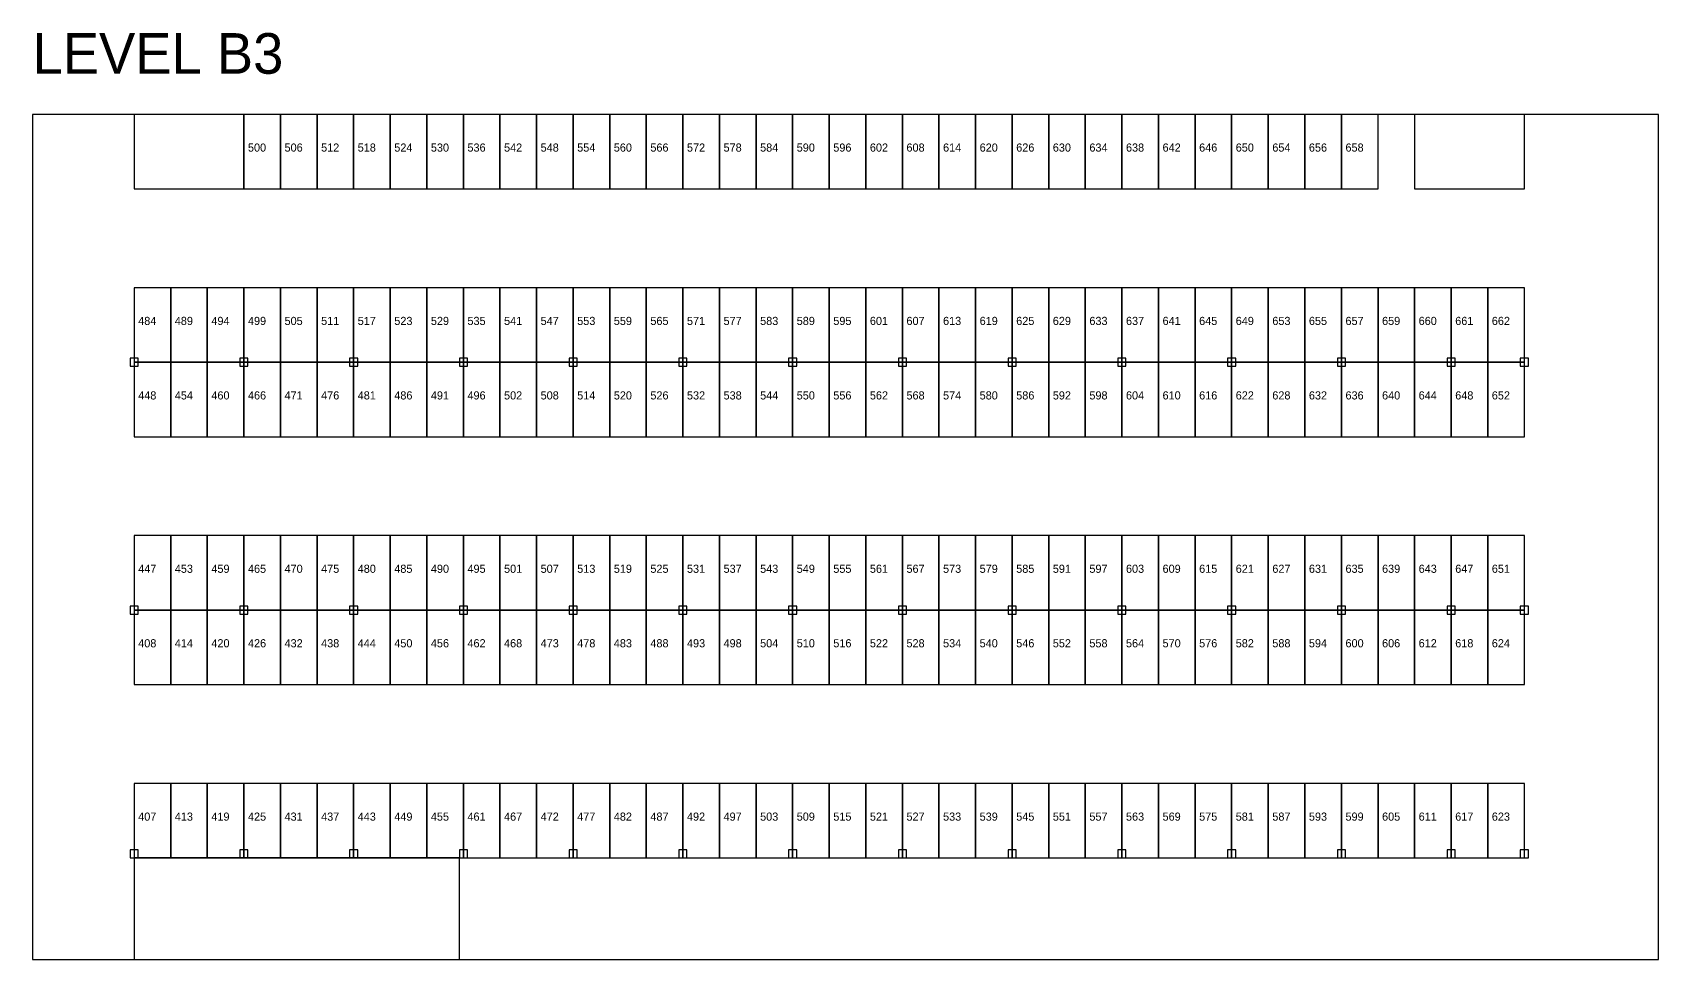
# Model space of a CAD drawing. Header units: metres. Extents: x 0 to 120, y -162 to 61.
# Drawn here: x 0 to 120, y -162.3 to -93.9 of the extents above; entities that cross this region are included whole.
import ezdxf

# ---------------------------------------------------------------- set-up
doc = ezdxf.new("R2010")
doc.units = ezdxf.units.M

msp = doc.modelspace()

# ---------------------------------------------------------------- linework, layer by layer
at = {"layer": 'COLUMNS'}
for p, q in [((7.8, -117.9), (7.2, -117.9)), ((7.2, -117.9), (7.2, -118.5)), ((7.2, -118.5), (7.8, -118.5)), ((7.8, -118.5), (7.8, -117.9)), ((15.9, -117.9), (15.3, -117.9)), ((15.3, -117.9), (15.3, -118.5)), ((15.3, -118.5), (15.9, -118.5)), ((15.9, -118.5), (15.9, -117.9)), ((24, -117.9), (23.4, -117.9)), ((23.4, -117.9), (23.4, -118.5)), ((23.4, -118.5), (24, -118.5)), ((24, -118.5), (24, -117.9)), ((32.1, -117.9), (31.5, -117.9)), ((31.5, -117.9), (31.5, -118.5)), ((31.5, -118.5), (32.1, -118.5)), ((32.1, -118.5), (32.1, -117.9)), ((40.2, -117.9), (39.6, -117.9)), ((39.6, -117.9), (39.6, -118.5)), ((39.6, -118.5), (40.2, -118.5)), ((40.2, -118.5), (40.2, -117.9)), ((48.3, -117.9), (47.7, -117.9)), ((47.7, -117.9), (47.7, -118.5)), ((47.7, -118.5), (48.3, -118.5)), ((48.3, -118.5), (48.3, -117.9)), ((56.4, -117.9), (55.8, -117.9)), ((55.8, -117.9), (55.8, -118.5)), ((55.8, -118.5), (56.4, -118.5)), ((56.4, -118.5), (56.4, -117.9)), ((64.5, -117.9), (63.9, -117.9)), ((63.9, -117.9), (63.9, -118.5)), ((63.9, -118.5), (64.5, -118.5)), ((64.5, -118.5), (64.5, -117.9)), ((72.6, -117.9), (72, -117.9)), ((72, -117.9), (72, -118.5)), ((72, -118.5), (72.6, -118.5)), ((72.6, -118.5), (72.6, -117.9)), ((80.7, -117.9), (80.1, -117.9)), ((80.1, -117.9), (80.1, -118.5)), ((80.1, -118.5), (80.7, -118.5)), ((80.7, -118.5), (80.7, -117.9)), ((88.8, -117.9), (88.2, -117.9)), ((88.2, -117.9), (88.2, -118.5)), ((88.2, -118.5), (88.8, -118.5)), ((88.8, -118.5), (88.8, -117.9)), ((96.9, -117.9), (96.3, -117.9)), ((96.3, -117.9), (96.3, -118.5)), ((96.3, -118.5), (96.9, -118.5)), ((96.9, -118.5), (96.9, -117.9)), ((105, -117.9), (104.4, -117.9)), ((104.4, -117.9), (104.4, -118.5)), ((104.4, -118.5), (105, -118.5)), ((105, -118.5), (105, -117.9)), ((110.4, -117.9), (109.8, -117.9)), ((109.8, -117.9), (109.8, -118.5)), ((109.8, -118.5), (110.4, -118.5)), ((110.4, -118.5), (110.4, -117.9)), ((7.8, -136.2), (7.2, -136.2)), ((7.2, -136.2), (7.2, -136.8)), ((7.8, -136.8), (7.8, -136.2)), ((15.9, -136.2), (15.3, -136.2)), ((15.3, -136.2), (15.3, -136.8)), ((15.9, -136.8), (15.9, -136.2)), ((24, -136.2), (23.4, -136.2)), ((23.4, -136.2), (23.4, -136.8)), ((24, -136.8), (24, -136.2)), ((32.1, -136.2), (31.5, -136.2)), ((31.5, -136.2), (31.5, -136.8)), ((32.1, -136.8), (32.1, -136.2)), ((40.2, -136.2), (39.6, -136.2)), ((39.6, -136.2), (39.6, -136.8)), ((40.2, -136.8), (40.2, -136.2)), ((48.3, -136.2), (47.7, -136.2)), ((47.7, -136.2), (47.7, -136.8)), ((48.3, -136.8), (48.3, -136.2)), ((56.4, -136.2), (55.8, -136.2)), ((55.8, -136.2), (55.8, -136.8)), ((56.4, -136.8), (56.4, -136.2)), ((64.5, -136.2), (63.9, -136.2)), ((63.9, -136.2), (63.9, -136.8)), ((64.5, -136.8), (64.5, -136.2)), ((72.6, -136.2), (72, -136.2)), ((72, -136.2), (72, -136.8)), ((72.6, -136.8), (72.6, -136.2)), ((80.7, -136.2), (80.1, -136.2)), ((80.1, -136.2), (80.1, -136.8)), ((80.7, -136.8), (80.7, -136.2)), ((88.8, -136.2), (88.2, -136.2)), ((88.2, -136.2), (88.2, -136.8)), ((88.8, -136.8), (88.8, -136.2)), ((96.9, -136.2), (96.3, -136.2)), ((96.3, -136.2), (96.3, -136.8)), ((96.9, -136.8), (96.9, -136.2)), ((105, -136.2), (104.4, -136.2)), ((104.4, -136.2), (104.4, -136.8)), ((105, -136.8), (105, -136.2)), ((110.4, -136.2), (109.8, -136.2)), ((109.8, -136.2), (109.8, -136.8)), ((110.4, -136.8), (110.4, -136.2)), ((7.2, -136.8), (7.8, -136.8)), ((15.3, -136.8), (15.9, -136.8)), ((23.4, -136.8), (24, -136.8)), ((31.5, -136.8), (32.1, -136.8)), ((39.6, -136.8), (40.2, -136.8)), ((47.7, -136.8), (48.3, -136.8)), ((55.8, -136.8), (56.4, -136.8)), ((63.9, -136.8), (64.5, -136.8)), ((72, -136.8), (72.6, -136.8)), ((80.1, -136.8), (80.7, -136.8)), ((88.2, -136.8), (88.8, -136.8)), ((96.3, -136.8), (96.9, -136.8)), ((104.4, -136.8), (105, -136.8)), ((109.8, -136.8), (110.4, -136.8)), ((7.8, -154.2), (7.2, -154.2)), ((7.2, -154.2), (7.2, -154.8)), ((7.8, -154.8), (7.8, -154.2)), ((15.9, -154.2), (15.3, -154.2)), ((15.3, -154.2), (15.3, -154.8)), ((15.9, -154.8), (15.9, -154.2)), ((24, -154.2), (23.4, -154.2)), ((23.4, -154.2), (23.4, -154.8)), ((24, -154.8), (24, -154.2)), ((32.1, -154.2), (31.5, -154.2)), ((31.5, -154.2), (31.5, -154.8)), ((32.1, -154.8), (32.1, -154.2)), ((40.2, -154.2), (39.6, -154.2)), ((39.6, -154.2), (39.6, -154.8)), ((40.2, -154.8), (40.2, -154.2)), ((48.3, -154.2), (47.7, -154.2)), ((47.7, -154.2), (47.7, -154.8)), ((48.3, -154.8), (48.3, -154.2)), ((56.4, -154.2), (55.8, -154.2)), ((55.8, -154.2), (55.8, -154.8)), ((56.4, -154.8), (56.4, -154.2)), ((64.5, -154.2), (63.9, -154.2)), ((63.9, -154.2), (63.9, -154.8)), ((64.5, -154.8), (64.5, -154.2)), ((72.6, -154.2), (72, -154.2)), ((72, -154.2), (72, -154.8)), ((72.6, -154.8), (72.6, -154.2)), ((80.7, -154.2), (80.1, -154.2)), ((80.1, -154.2), (80.1, -154.8)), ((80.7, -154.8), (80.7, -154.2)), ((88.8, -154.2), (88.2, -154.2)), ((88.2, -154.2), (88.2, -154.8)), ((88.8, -154.8), (88.8, -154.2)), ((96.9, -154.2), (96.3, -154.2)), ((96.3, -154.2), (96.3, -154.8)), ((96.9, -154.8), (96.9, -154.2)), ((105, -154.2), (104.4, -154.2)), ((104.4, -154.2), (104.4, -154.8)), ((105, -154.8), (105, -154.2)), ((110.4, -154.2), (109.8, -154.2)), ((109.8, -154.2), (109.8, -154.8)), ((110.4, -154.8), (110.4, -154.2)), ((7.2, -154.8), (7.8, -154.8)), ((15.3, -154.8), (15.9, -154.8)), ((23.4, -154.8), (24, -154.8)), ((31.5, -154.8), (32.1, -154.8)), ((39.6, -154.8), (40.2, -154.8)), ((47.7, -154.8), (48.3, -154.8)), ((55.8, -154.8), (56.4, -154.8)), ((63.9, -154.8), (64.5, -154.8)), ((72, -154.8), (72.6, -154.8)), ((80.1, -154.8), (80.7, -154.8)), ((88.2, -154.8), (88.8, -154.8)), ((96.3, -154.8), (96.9, -154.8)), ((104.4, -154.8), (105, -154.8)), ((109.8, -154.8), (110.4, -154.8))]:
    msp.add_line(p, q, dxfattribs=at)
at = {"layer": 'CORES'}
for p, q in [((15.6, -99.9), (7.5, -99.9)), ((7.5, -99.9), (7.5, -105.4)), ((15.6, -105.4), (15.6, -99.9)), ((110.1, -99.9), (102, -99.9)), ((102, -99.9), (102, -105.4)), ((110.1, -105.4), (110.1, -99.9)), ((7.5, -105.4), (15.6, -105.4)), ((102, -105.4), (110.1, -105.4))]:
    msp.add_line(p, q, dxfattribs=at)
at = {"layer": 'RAMPS'}
for p, q in [((31.5, -154.8), (7.5, -154.8)), ((7.5, -154.8), (7.5, -162.3)), ((31.5, -162.3), (31.5, -154.8)), ((7.5, -162.3), (31.5, -162.3))]:
    msp.add_line(p, q, dxfattribs=at)
at = {"layer": 'STALLS_GENERAL'}
for p, q in [((18.3, -99.9), (15.6, -99.9)), ((15.6, -99.9), (15.6, -105.4)), ((18.3, -105.4), (18.3, -99.9)), ((21, -99.9), (18.3, -99.9)), ((18.3, -99.9), (18.3, -105.4)), ((21, -105.4), (21, -99.9)), ((23.7, -99.9), (21, -99.9)), ((21, -99.9), (21, -105.4)), ((23.7, -105.4), (23.7, -99.9)), ((26.4, -99.9), (23.7, -99.9)), ((23.7, -99.9), (23.7, -105.4)), ((26.4, -105.4), (26.4, -99.9)), ((29.1, -99.9), (26.4, -99.9)), ((26.4, -99.9), (26.4, -105.4)), ((29.1, -105.4), (29.1, -99.9)), ((31.8, -99.9), (29.1, -99.9)), ((29.1, -99.9), (29.1, -105.4)), ((31.8, -105.4), (31.8, -99.9)), ((34.5, -99.9), (31.8, -99.9)), ((31.8, -99.9), (31.8, -105.4)), ((34.5, -105.4), (34.5, -99.9)), ((37.2, -99.9), (34.5, -99.9)), ((34.5, -99.9), (34.5, -105.4)), ((37.2, -105.4), (37.2, -99.9)), ((39.9, -99.9), (37.2, -99.9)), ((37.2, -99.9), (37.2, -105.4)), ((39.9, -105.4), (39.9, -99.9)), ((42.6, -99.9), (39.9, -99.9)), ((39.9, -99.9), (39.9, -105.4)), ((42.6, -105.4), (42.6, -99.9)), ((45.3, -99.9), (42.6, -99.9)), ((42.6, -99.9), (42.6, -105.4)), ((45.3, -105.4), (45.3, -99.9)), ((48, -99.9), (45.3, -99.9)), ((45.3, -99.9), (45.3, -105.4)), ((48, -105.4), (48, -99.9)), ((50.7, -99.9), (48, -99.9)), ((48, -99.9), (48, -105.4)), ((50.7, -105.4), (50.7, -99.9)), ((53.4, -99.9), (50.7, -99.9)), ((50.7, -99.9), (50.7, -105.4)), ((53.4, -105.4), (53.4, -99.9)), ((56.1, -99.9), (53.4, -99.9)), ((53.4, -99.9), (53.4, -105.4)), ((56.1, -105.4), (56.1, -99.9)), ((58.8, -99.9), (56.1, -99.9)), ((56.1, -99.9), (56.1, -105.4)), ((58.8, -105.4), (58.8, -99.9)), ((61.5, -99.9), (58.8, -99.9)), ((58.8, -99.9), (58.8, -105.4)), ((61.5, -105.4), (61.5, -99.9)), ((64.2, -99.9), (61.5, -99.9)), ((61.5, -99.9), (61.5, -105.4)), ((64.2, -105.4), (64.2, -99.9)), ((66.9, -99.9), (64.2, -99.9)), ((64.2, -99.9), (64.2, -105.4)), ((66.9, -105.4), (66.9, -99.9)), ((69.6, -99.9), (66.9, -99.9)), ((66.9, -99.9), (66.9, -105.4)), ((69.6, -105.4), (69.6, -99.9)), ((72.3, -99.9), (69.6, -99.9)), ((69.6, -99.9), (69.6, -105.4)), ((72.3, -105.4), (72.3, -99.9)), ((75, -99.9), (72.3, -99.9)), ((72.3, -99.9), (72.3, -105.4)), ((75, -105.4), (75, -99.9)), ((77.7, -99.9), (75, -99.9)), ((75, -99.9), (75, -105.4)), ((77.7, -105.4), (77.7, -99.9)), ((80.4, -99.9), (77.7, -99.9)), ((77.7, -99.9), (77.7, -105.4)), ((80.4, -105.4), (80.4, -99.9)), ((83.1, -99.9), (80.4, -99.9)), ((80.4, -99.9), (80.4, -105.4)), ((83.1, -105.4), (83.1, -99.9)), ((85.8, -99.9), (83.1, -99.9)), ((83.1, -99.9), (83.1, -105.4)), ((85.8, -105.4), (85.8, -99.9)), ((88.5, -99.9), (85.8, -99.9)), ((85.8, -99.9), (85.8, -105.4)), ((88.5, -105.4), (88.5, -99.9)), ((91.2, -99.9), (88.5, -99.9)), ((88.5, -99.9), (88.5, -105.4)), ((91.2, -105.4), (91.2, -99.9)), ((93.9, -99.9), (91.2, -99.9)), ((91.2, -99.9), (91.2, -105.4)), ((93.9, -105.4), (93.9, -99.9)), ((96.6, -99.9), (93.9, -99.9)), ((93.9, -99.9), (93.9, -105.4)), ((96.6, -105.4), (96.6, -99.9)), ((99.3, -99.9), (96.6, -99.9)), ((96.6, -99.9), (96.6, -105.4)), ((99.3, -105.4), (99.3, -99.9)), ((15.6, -105.4), (18.3, -105.4)), ((18.3, -105.4), (21, -105.4)), ((21, -105.4), (23.7, -105.4)), ((23.7, -105.4), (26.4, -105.4)), ((26.4, -105.4), (29.1, -105.4)), ((29.1, -105.4), (31.8, -105.4)), ((31.8, -105.4), (34.5, -105.4)), ((34.5, -105.4), (37.2, -105.4)), ((37.2, -105.4), (39.9, -105.4)), ((39.9, -105.4), (42.6, -105.4)), ((42.6, -105.4), (45.3, -105.4)), ((45.3, -105.4), (48, -105.4)), ((48, -105.4), (50.7, -105.4)), ((50.7, -105.4), (53.4, -105.4)), ((53.4, -105.4), (56.1, -105.4)), ((56.1, -105.4), (58.8, -105.4)), ((58.8, -105.4), (61.5, -105.4)), ((61.5, -105.4), (64.2, -105.4)), ((64.2, -105.4), (66.9, -105.4)), ((66.9, -105.4), (69.6, -105.4)), ((69.6, -105.4), (72.3, -105.4)), ((72.3, -105.4), (75, -105.4)), ((75, -105.4), (77.7, -105.4)), ((77.7, -105.4), (80.4, -105.4)), ((80.4, -105.4), (83.1, -105.4)), ((83.1, -105.4), (85.8, -105.4)), ((85.8, -105.4), (88.5, -105.4)), ((88.5, -105.4), (91.2, -105.4)), ((91.2, -105.4), (93.9, -105.4)), ((93.9, -105.4), (96.6, -105.4)), ((96.6, -105.4), (99.3, -105.4)), ((10.2, -112.7), (7.5, -112.7)), ((7.5, -112.7), (7.5, -118.2)), ((10.2, -118.2), (10.2, -112.7)), ((12.9, -112.7), (10.2, -112.7)), ((10.2, -112.7), (10.2, -118.2)), ((12.9, -118.2), (12.9, -112.7)), ((15.6, -112.7), (12.9, -112.7)), ((12.9, -112.7), (12.9, -118.2)), ((15.6, -118.2), (15.6, -112.7)), ((18.3, -112.7), (15.6, -112.7)), ((15.6, -112.7), (15.6, -118.2)), ((18.3, -118.2), (18.3, -112.7)), ((21, -112.7), (18.3, -112.7)), ((18.3, -112.7), (18.3, -118.2)), ((21, -118.2), (21, -112.7)), ((23.7, -112.7), (21, -112.7)), ((21, -112.7), (21, -118.2)), ((23.7, -118.2), (23.7, -112.7)), ((26.4, -112.7), (23.7, -112.7)), ((23.7, -112.7), (23.7, -118.2)), ((26.4, -118.2), (26.4, -112.7)), ((29.1, -112.7), (26.4, -112.7)), ((26.4, -112.7), (26.4, -118.2)), ((29.1, -118.2), (29.1, -112.7)), ((31.8, -112.7), (29.1, -112.7)), ((29.1, -112.7), (29.1, -118.2)), ((31.8, -118.2), (31.8, -112.7)), ((34.5, -112.7), (31.8, -112.7)), ((31.8, -112.7), (31.8, -118.2)), ((34.5, -118.2), (34.5, -112.7)), ((37.2, -112.7), (34.5, -112.7)), ((34.5, -112.7), (34.5, -118.2)), ((37.2, -118.2), (37.2, -112.7)), ((39.9, -112.7), (37.2, -112.7)), ((37.2, -112.7), (37.2, -118.2)), ((39.9, -118.2), (39.9, -112.7)), ((42.6, -112.7), (39.9, -112.7)), ((39.9, -112.7), (39.9, -118.2)), ((42.6, -118.2), (42.6, -112.7)), ((45.3, -112.7), (42.6, -112.7)), ((42.6, -112.7), (42.6, -118.2)), ((45.3, -118.2), (45.3, -112.7)), ((48, -112.7), (45.3, -112.7)), ((45.3, -112.7), (45.3, -118.2)), ((48, -118.2), (48, -112.7)), ((50.7, -112.7), (48, -112.7)), ((48, -112.7), (48, -118.2)), ((50.7, -118.2), (50.7, -112.7)), ((53.4, -112.7), (50.7, -112.7)), ((50.7, -112.7), (50.7, -118.2)), ((53.4, -118.2), (53.4, -112.7)), ((56.1, -112.7), (53.4, -112.7)), ((53.4, -112.7), (53.4, -118.2)), ((56.1, -118.2), (56.1, -112.7)), ((58.8, -112.7), (56.1, -112.7)), ((56.1, -112.7), (56.1, -118.2)), ((58.8, -118.2), (58.8, -112.7)), ((61.5, -112.7), (58.8, -112.7)), ((58.8, -112.7), (58.8, -118.2)), ((61.5, -118.2), (61.5, -112.7)), ((64.2, -112.7), (61.5, -112.7)), ((61.5, -112.7), (61.5, -118.2)), ((64.2, -118.2), (64.2, -112.7)), ((66.9, -112.7), (64.2, -112.7)), ((64.2, -112.7), (64.2, -118.2)), ((66.9, -118.2), (66.9, -112.7)), ((69.6, -112.7), (66.9, -112.7)), ((66.9, -112.7), (66.9, -118.2)), ((69.6, -118.2), (69.6, -112.7)), ((72.3, -112.7), (69.6, -112.7)), ((69.6, -112.7), (69.6, -118.2)), ((72.3, -118.2), (72.3, -112.7)), ((75, -112.7), (72.3, -112.7)), ((72.3, -112.7), (72.3, -118.2)), ((75, -118.2), (75, -112.7)), ((77.7, -112.7), (75, -112.7)), ((75, -112.7), (75, -118.2)), ((77.7, -118.2), (77.7, -112.7)), ((80.4, -112.7), (77.7, -112.7)), ((77.7, -112.7), (77.7, -118.2)), ((80.4, -118.2), (80.4, -112.7)), ((83.1, -112.7), (80.4, -112.7)), ((80.4, -112.7), (80.4, -118.2)), ((83.1, -118.2), (83.1, -112.7)), ((85.8, -112.7), (83.1, -112.7)), ((83.1, -112.7), (83.1, -118.2)), ((85.8, -118.2), (85.8, -112.7)), ((88.5, -112.7), (85.8, -112.7)), ((85.8, -112.7), (85.8, -118.2)), ((88.5, -118.2), (88.5, -112.7)), ((91.2, -112.7), (88.5, -112.7)), ((88.5, -112.7), (88.5, -118.2)), ((91.2, -118.2), (91.2, -112.7)), ((93.9, -112.7), (91.2, -112.7)), ((91.2, -112.7), (91.2, -118.2)), ((93.9, -118.2), (93.9, -112.7)), ((96.6, -112.7), (93.9, -112.7)), ((93.9, -112.7), (93.9, -118.2)), ((96.6, -118.2), (96.6, -112.7)), ((99.3, -112.7), (96.6, -112.7)), ((96.6, -112.7), (96.6, -118.2)), ((99.3, -118.2), (99.3, -112.7)), ((102, -112.7), (99.3, -112.7)), ((99.3, -112.7), (99.3, -118.2)), ((102, -118.2), (102, -112.7)), ((104.7, -112.7), (102, -112.7)), ((102, -112.7), (102, -118.2)), ((104.7, -118.2), (104.7, -112.7)), ((107.4, -112.7), (104.7, -112.7)), ((104.7, -112.7), (104.7, -118.2)), ((107.4, -118.2), (107.4, -112.7)), ((110.1, -112.7), (107.4, -112.7)), ((107.4, -112.7), (107.4, -118.2)), ((110.1, -118.2), (110.1, -112.7)), ((10.2, -118.2), (7.5, -118.2)), ((7.5, -118.2), (7.5, -123.7)), ((7.5, -118.2), (10.2, -118.2)), ((10.2, -123.7), (10.2, -118.2)), ((12.9, -118.2), (10.2, -118.2)), ((10.2, -118.2), (10.2, -123.7)), ((10.2, -118.2), (12.9, -118.2)), ((12.9, -123.7), (12.9, -118.2)), ((15.6, -118.2), (12.9, -118.2)), ((12.9, -118.2), (12.9, -123.7)), ((12.9, -118.2), (15.6, -118.2)), ((15.6, -123.7), (15.6, -118.2)), ((18.3, -118.2), (15.6, -118.2)), ((15.6, -118.2), (15.6, -123.7)), ((15.6, -118.2), (18.3, -118.2)), ((18.3, -123.7), (18.3, -118.2)), ((21, -118.2), (18.3, -118.2)), ((18.3, -118.2), (18.3, -123.7)), ((18.3, -118.2), (21, -118.2)), ((21, -123.7), (21, -118.2)), ((23.7, -118.2), (21, -118.2)), ((21, -118.2), (21, -123.7)), ((21, -118.2), (23.7, -118.2)), ((23.7, -123.7), (23.7, -118.2)), ((26.4, -118.2), (23.7, -118.2)), ((23.7, -118.2), (23.7, -123.7)), ((23.7, -118.2), (26.4, -118.2)), ((26.4, -123.7), (26.4, -118.2)), ((29.1, -118.2), (26.4, -118.2)), ((26.4, -118.2), (26.4, -123.7)), ((26.4, -118.2), (29.1, -118.2)), ((29.1, -123.7), (29.1, -118.2)), ((31.8, -118.2), (29.1, -118.2)), ((29.1, -118.2), (29.1, -123.7)), ((29.1, -118.2), (31.8, -118.2)), ((31.8, -123.7), (31.8, -118.2)), ((34.5, -118.2), (31.8, -118.2)), ((31.8, -118.2), (31.8, -123.7)), ((31.8, -118.2), (34.5, -118.2)), ((34.5, -123.7), (34.5, -118.2)), ((37.2, -118.2), (34.5, -118.2)), ((34.5, -118.2), (34.5, -123.7)), ((34.5, -118.2), (37.2, -118.2)), ((37.2, -123.7), (37.2, -118.2)), ((39.9, -118.2), (37.2, -118.2)), ((37.2, -118.2), (37.2, -123.7)), ((37.2, -118.2), (39.9, -118.2)), ((39.9, -123.7), (39.9, -118.2)), ((42.6, -118.2), (39.9, -118.2)), ((39.9, -118.2), (39.9, -123.7)), ((39.9, -118.2), (42.6, -118.2)), ((42.6, -123.7), (42.6, -118.2)), ((45.3, -118.2), (42.6, -118.2)), ((42.6, -118.2), (42.6, -123.7)), ((42.6, -118.2), (45.3, -118.2)), ((45.3, -123.7), (45.3, -118.2)), ((48, -118.2), (45.3, -118.2)), ((45.3, -118.2), (45.3, -123.7)), ((45.3, -118.2), (48, -118.2)), ((48, -123.7), (48, -118.2)), ((50.7, -118.2), (48, -118.2)), ((48, -118.2), (48, -123.7)), ((48, -118.2), (50.7, -118.2)), ((50.7, -123.7), (50.7, -118.2)), ((53.4, -118.2), (50.7, -118.2)), ((50.7, -118.2), (50.7, -123.7)), ((50.7, -118.2), (53.4, -118.2)), ((53.4, -123.7), (53.4, -118.2)), ((56.1, -118.2), (53.4, -118.2)), ((53.4, -118.2), (53.4, -123.7)), ((53.4, -118.2), (56.1, -118.2)), ((56.1, -123.7), (56.1, -118.2)), ((58.8, -118.2), (56.1, -118.2)), ((56.1, -118.2), (56.1, -123.7)), ((56.1, -118.2), (58.8, -118.2)), ((58.8, -123.7), (58.8, -118.2)), ((61.5, -118.2), (58.8, -118.2)), ((58.8, -118.2), (58.8, -123.7)), ((58.8, -118.2), (61.5, -118.2)), ((61.5, -123.7), (61.5, -118.2)), ((64.2, -118.2), (61.5, -118.2)), ((61.5, -118.2), (61.5, -123.7)), ((61.5, -118.2), (64.2, -118.2)), ((64.2, -123.7), (64.2, -118.2)), ((66.9, -118.2), (64.2, -118.2)), ((64.2, -118.2), (64.2, -123.7)), ((64.2, -118.2), (66.9, -118.2)), ((66.9, -123.7), (66.9, -118.2)), ((69.6, -118.2), (66.9, -118.2)), ((66.9, -118.2), (66.9, -123.7)), ((66.9, -118.2), (69.6, -118.2)), ((69.6, -123.7), (69.6, -118.2)), ((72.3, -118.2), (69.6, -118.2)), ((69.6, -118.2), (69.6, -123.7)), ((69.6, -118.2), (72.3, -118.2)), ((72.3, -123.7), (72.3, -118.2)), ((75, -118.2), (72.3, -118.2)), ((72.3, -118.2), (72.3, -123.7)), ((72.3, -118.2), (75, -118.2)), ((75, -123.7), (75, -118.2)), ((77.7, -118.2), (75, -118.2)), ((75, -118.2), (75, -123.7)), ((75, -118.2), (77.7, -118.2)), ((77.7, -123.7), (77.7, -118.2)), ((80.4, -118.2), (77.7, -118.2)), ((77.7, -118.2), (77.7, -123.7)), ((77.7, -118.2), (80.4, -118.2)), ((80.4, -123.7), (80.4, -118.2)), ((83.1, -118.2), (80.4, -118.2)), ((80.4, -118.2), (80.4, -123.7)), ((80.4, -118.2), (83.1, -118.2)), ((83.1, -123.7), (83.1, -118.2)), ((85.8, -118.2), (83.1, -118.2)), ((83.1, -118.2), (83.1, -123.7)), ((83.1, -118.2), (85.8, -118.2)), ((85.8, -123.7), (85.8, -118.2)), ((88.5, -118.2), (85.8, -118.2)), ((85.8, -118.2), (85.8, -123.7)), ((85.8, -118.2), (88.5, -118.2)), ((88.5, -123.7), (88.5, -118.2)), ((91.2, -118.2), (88.5, -118.2)), ((88.5, -118.2), (88.5, -123.7)), ((88.5, -118.2), (91.2, -118.2)), ((91.2, -123.7), (91.2, -118.2)), ((93.9, -118.2), (91.2, -118.2)), ((91.2, -118.2), (91.2, -123.7)), ((91.2, -118.2), (93.9, -118.2)), ((93.9, -123.7), (93.9, -118.2)), ((96.6, -118.2), (93.9, -118.2)), ((93.9, -118.2), (93.9, -123.7)), ((93.9, -118.2), (96.6, -118.2)), ((96.6, -123.7), (96.6, -118.2)), ((99.3, -118.2), (96.6, -118.2)), ((96.6, -118.2), (96.6, -123.7)), ((96.6, -118.2), (99.3, -118.2)), ((99.3, -123.7), (99.3, -118.2)), ((102, -118.2), (99.3, -118.2)), ((99.3, -118.2), (99.3, -123.7)), ((99.3, -118.2), (102, -118.2)), ((102, -123.7), (102, -118.2)), ((104.7, -118.2), (102, -118.2)), ((102, -118.2), (102, -123.7)), ((102, -118.2), (104.7, -118.2)), ((104.7, -123.7), (104.7, -118.2)), ((107.4, -118.2), (104.7, -118.2)), ((104.7, -118.2), (104.7, -123.7)), ((104.7, -118.2), (107.4, -118.2)), ((107.4, -123.7), (107.4, -118.2)), ((110.1, -118.2), (107.4, -118.2)), ((107.4, -118.2), (107.4, -123.7)), ((107.4, -118.2), (110.1, -118.2)), ((110.1, -123.7), (110.1, -118.2)), ((7.5, -123.7), (10.2, -123.7)), ((10.2, -123.7), (12.9, -123.7)), ((12.9, -123.7), (15.6, -123.7)), ((15.6, -123.7), (18.3, -123.7)), ((18.3, -123.7), (21, -123.7)), ((21, -123.7), (23.7, -123.7)), ((23.7, -123.7), (26.4, -123.7)), ((26.4, -123.7), (29.1, -123.7)), ((29.1, -123.7), (31.8, -123.7)), ((31.8, -123.7), (34.5, -123.7)), ((34.5, -123.7), (37.2, -123.7)), ((37.2, -123.7), (39.9, -123.7)), ((39.9, -123.7), (42.6, -123.7)), ((42.6, -123.7), (45.3, -123.7)), ((45.3, -123.7), (48, -123.7)), ((48, -123.7), (50.7, -123.7)), ((50.7, -123.7), (53.4, -123.7)), ((53.4, -123.7), (56.1, -123.7)), ((56.1, -123.7), (58.8, -123.7)), ((58.8, -123.7), (61.5, -123.7)), ((61.5, -123.7), (64.2, -123.7)), ((64.2, -123.7), (66.9, -123.7)), ((66.9, -123.7), (69.6, -123.7)), ((69.6, -123.7), (72.3, -123.7)), ((72.3, -123.7), (75, -123.7)), ((75, -123.7), (77.7, -123.7)), ((77.7, -123.7), (80.4, -123.7)), ((80.4, -123.7), (83.1, -123.7)), ((83.1, -123.7), (85.8, -123.7)), ((85.8, -123.7), (88.5, -123.7)), ((88.5, -123.7), (91.2, -123.7)), ((91.2, -123.7), (93.9, -123.7)), ((93.9, -123.7), (96.6, -123.7)), ((96.6, -123.7), (99.3, -123.7)), ((99.3, -123.7), (102, -123.7)), ((102, -123.7), (104.7, -123.7)), ((104.7, -123.7), (107.4, -123.7)), ((107.4, -123.7), (110.1, -123.7)), ((10.2, -131), (7.5, -131)), ((7.5, -131), (7.5, -136.5)), ((10.2, -136.5), (10.2, -131)), ((12.9, -131), (10.2, -131)), ((10.2, -131), (10.2, -136.5)), ((12.9, -136.5), (12.9, -131)), ((15.6, -131), (12.9, -131)), ((12.9, -131), (12.9, -136.5)), ((15.6, -136.5), (15.6, -131)), ((18.3, -131), (15.6, -131)), ((15.6, -131), (15.6, -136.5)), ((18.3, -136.5), (18.3, -131)), ((21, -131), (18.3, -131)), ((18.3, -131), (18.3, -136.5)), ((21, -136.5), (21, -131)), ((23.7, -131), (21, -131)), ((21, -131), (21, -136.5)), ((23.7, -136.5), (23.7, -131)), ((26.4, -131), (23.7, -131)), ((23.7, -131), (23.7, -136.5)), ((26.4, -136.5), (26.4, -131)), ((29.1, -131), (26.4, -131)), ((26.4, -131), (26.4, -136.5)), ((29.1, -136.5), (29.1, -131)), ((31.8, -131), (29.1, -131)), ((29.1, -131), (29.1, -136.5)), ((31.8, -136.5), (31.8, -131)), ((34.5, -131), (31.8, -131)), ((31.8, -131), (31.8, -136.5)), ((34.5, -136.5), (34.5, -131)), ((37.2, -131), (34.5, -131)), ((34.5, -131), (34.5, -136.5)), ((37.2, -136.5), (37.2, -131)), ((39.9, -131), (37.2, -131)), ((37.2, -131), (37.2, -136.5)), ((39.9, -136.5), (39.9, -131)), ((42.6, -131), (39.9, -131)), ((39.9, -131), (39.9, -136.5)), ((42.6, -136.5), (42.6, -131)), ((45.3, -131), (42.6, -131)), ((42.6, -131), (42.6, -136.5)), ((45.3, -136.5), (45.3, -131)), ((48, -131), (45.3, -131)), ((45.3, -131), (45.3, -136.5)), ((48, -136.5), (48, -131)), ((50.7, -131), (48, -131)), ((48, -131), (48, -136.5)), ((50.7, -136.5), (50.7, -131)), ((53.4, -131), (50.7, -131)), ((50.7, -131), (50.7, -136.5)), ((53.4, -136.5), (53.4, -131)), ((56.1, -131), (53.4, -131)), ((53.4, -131), (53.4, -136.5)), ((56.1, -136.5), (56.1, -131)), ((58.8, -131), (56.1, -131)), ((56.1, -131), (56.1, -136.5)), ((58.8, -136.5), (58.8, -131)), ((61.5, -131), (58.8, -131)), ((58.8, -131), (58.8, -136.5)), ((61.5, -136.5), (61.5, -131)), ((64.2, -131), (61.5, -131)), ((61.5, -131), (61.5, -136.5)), ((64.2, -136.5), (64.2, -131)), ((66.9, -131), (64.2, -131)), ((64.2, -131), (64.2, -136.5)), ((66.9, -136.5), (66.9, -131)), ((69.6, -131), (66.9, -131)), ((66.9, -131), (66.9, -136.5)), ((69.6, -136.5), (69.6, -131)), ((72.3, -131), (69.6, -131)), ((69.6, -131), (69.6, -136.5)), ((72.3, -136.5), (72.3, -131)), ((75, -131), (72.3, -131)), ((72.3, -131), (72.3, -136.5)), ((75, -136.5), (75, -131)), ((77.7, -131), (75, -131)), ((75, -131), (75, -136.5)), ((77.7, -136.5), (77.7, -131)), ((80.4, -131), (77.7, -131)), ((77.7, -131), (77.7, -136.5)), ((80.4, -136.5), (80.4, -131)), ((83.1, -131), (80.4, -131)), ((80.4, -131), (80.4, -136.5)), ((83.1, -136.5), (83.1, -131)), ((85.8, -131), (83.1, -131)), ((83.1, -131), (83.1, -136.5)), ((85.8, -136.5), (85.8, -131)), ((88.5, -131), (85.8, -131)), ((85.8, -131), (85.8, -136.5)), ((88.5, -136.5), (88.5, -131)), ((91.2, -131), (88.5, -131)), ((88.5, -131), (88.5, -136.5)), ((91.2, -136.5), (91.2, -131)), ((93.9, -131), (91.2, -131)), ((91.2, -131), (91.2, -136.5)), ((93.9, -136.5), (93.9, -131)), ((96.6, -131), (93.9, -131)), ((93.9, -131), (93.9, -136.5)), ((96.6, -136.5), (96.6, -131)), ((99.3, -131), (96.6, -131)), ((96.6, -131), (96.6, -136.5)), ((99.3, -136.5), (99.3, -131)), ((102, -131), (99.3, -131)), ((99.3, -131), (99.3, -136.5)), ((102, -136.5), (102, -131)), ((104.7, -131), (102, -131)), ((102, -131), (102, -136.5)), ((104.7, -136.5), (104.7, -131)), ((107.4, -131), (104.7, -131)), ((104.7, -131), (104.7, -136.5)), ((107.4, -136.5), (107.4, -131)), ((110.1, -131), (107.4, -131)), ((107.4, -131), (107.4, -136.5)), ((110.1, -136.5), (110.1, -131)), ((10.2, -136.5), (7.5, -136.5)), ((7.5, -136.5), (7.5, -142)), ((7.5, -136.5), (10.2, -136.5)), ((10.2, -142), (10.2, -136.5)), ((12.9, -136.5), (10.2, -136.5)), ((10.2, -136.5), (10.2, -142)), ((10.2, -136.5), (12.9, -136.5)), ((12.9, -142), (12.9, -136.5)), ((15.6, -136.5), (12.9, -136.5)), ((12.9, -136.5), (12.9, -142)), ((12.9, -136.5), (15.6, -136.5)), ((15.6, -142), (15.6, -136.5)), ((18.3, -136.5), (15.6, -136.5)), ((15.6, -136.5), (15.6, -142)), ((15.6, -136.5), (18.3, -136.5)), ((18.3, -142), (18.3, -136.5)), ((21, -136.5), (18.3, -136.5)), ((18.3, -136.5), (18.3, -142)), ((18.3, -136.5), (21, -136.5)), ((21, -142), (21, -136.5)), ((23.7, -136.5), (21, -136.5)), ((21, -136.5), (21, -142)), ((21, -136.5), (23.7, -136.5)), ((23.7, -142), (23.7, -136.5)), ((26.4, -136.5), (23.7, -136.5)), ((23.7, -136.5), (23.7, -142)), ((23.7, -136.5), (26.4, -136.5)), ((26.4, -142), (26.4, -136.5)), ((29.1, -136.5), (26.4, -136.5)), ((26.4, -136.5), (26.4, -142)), ((26.4, -136.5), (29.1, -136.5)), ((29.1, -142), (29.1, -136.5)), ((31.8, -136.5), (29.1, -136.5)), ((29.1, -136.5), (29.1, -142)), ((29.1, -136.5), (31.8, -136.5)), ((31.8, -142), (31.8, -136.5)), ((34.5, -136.5), (31.8, -136.5)), ((31.8, -136.5), (31.8, -142)), ((31.8, -136.5), (34.5, -136.5)), ((34.5, -142), (34.5, -136.5)), ((37.2, -136.5), (34.5, -136.5)), ((34.5, -136.5), (34.5, -142)), ((34.5, -136.5), (37.2, -136.5)), ((37.2, -142), (37.2, -136.5)), ((39.9, -136.5), (37.2, -136.5)), ((37.2, -136.5), (37.2, -142)), ((37.2, -136.5), (39.9, -136.5)), ((39.9, -142), (39.9, -136.5)), ((42.6, -136.5), (39.9, -136.5)), ((39.9, -136.5), (39.9, -142)), ((39.9, -136.5), (42.6, -136.5)), ((42.6, -142), (42.6, -136.5)), ((45.3, -136.5), (42.6, -136.5)), ((42.6, -136.5), (42.6, -142)), ((42.6, -136.5), (45.3, -136.5)), ((45.3, -142), (45.3, -136.5)), ((48, -136.5), (45.3, -136.5)), ((45.3, -136.5), (45.3, -142)), ((45.3, -136.5), (48, -136.5)), ((48, -142), (48, -136.5)), ((50.7, -136.5), (48, -136.5)), ((48, -136.5), (48, -142)), ((48, -136.5), (50.7, -136.5)), ((50.7, -142), (50.7, -136.5)), ((53.4, -136.5), (50.7, -136.5)), ((50.7, -136.5), (50.7, -142)), ((50.7, -136.5), (53.4, -136.5)), ((53.4, -142), (53.4, -136.5)), ((56.1, -136.5), (53.4, -136.5)), ((53.4, -136.5), (53.4, -142)), ((53.4, -136.5), (56.1, -136.5)), ((56.1, -142), (56.1, -136.5)), ((58.8, -136.5), (56.1, -136.5)), ((56.1, -136.5), (56.1, -142)), ((56.1, -136.5), (58.8, -136.5)), ((58.8, -142), (58.8, -136.5)), ((61.5, -136.5), (58.8, -136.5)), ((58.8, -136.5), (58.8, -142)), ((58.8, -136.5), (61.5, -136.5)), ((61.5, -142), (61.5, -136.5)), ((64.2, -136.5), (61.5, -136.5)), ((61.5, -136.5), (61.5, -142)), ((61.5, -136.5), (64.2, -136.5)), ((64.2, -142), (64.2, -136.5)), ((66.9, -136.5), (64.2, -136.5)), ((64.2, -136.5), (64.2, -142)), ((64.2, -136.5), (66.9, -136.5)), ((66.9, -142), (66.9, -136.5)), ((69.6, -136.5), (66.9, -136.5)), ((66.9, -136.5), (66.9, -142)), ((66.9, -136.5), (69.6, -136.5)), ((69.6, -142), (69.6, -136.5)), ((72.3, -136.5), (69.6, -136.5)), ((69.6, -136.5), (69.6, -142)), ((69.6, -136.5), (72.3, -136.5)), ((72.3, -142), (72.3, -136.5)), ((75, -136.5), (72.3, -136.5)), ((72.3, -136.5), (72.3, -142)), ((72.3, -136.5), (75, -136.5)), ((75, -142), (75, -136.5)), ((77.7, -136.5), (75, -136.5)), ((75, -136.5), (75, -142)), ((75, -136.5), (77.7, -136.5)), ((77.7, -142), (77.7, -136.5)), ((80.4, -136.5), (77.7, -136.5)), ((77.7, -136.5), (77.7, -142)), ((77.7, -136.5), (80.4, -136.5)), ((80.4, -142), (80.4, -136.5)), ((83.1, -136.5), (80.4, -136.5)), ((80.4, -136.5), (80.4, -142)), ((80.4, -136.5), (83.1, -136.5)), ((83.1, -142), (83.1, -136.5)), ((85.8, -136.5), (83.1, -136.5)), ((83.1, -136.5), (83.1, -142)), ((83.1, -136.5), (85.8, -136.5)), ((85.8, -142), (85.8, -136.5)), ((88.5, -136.5), (85.8, -136.5)), ((85.8, -136.5), (85.8, -142)), ((85.8, -136.5), (88.5, -136.5)), ((88.5, -142), (88.5, -136.5)), ((91.2, -136.5), (88.5, -136.5)), ((88.5, -136.5), (88.5, -142)), ((88.5, -136.5), (91.2, -136.5)), ((91.2, -142), (91.2, -136.5)), ((93.9, -136.5), (91.2, -136.5)), ((91.2, -136.5), (91.2, -142)), ((91.2, -136.5), (93.9, -136.5)), ((93.9, -142), (93.9, -136.5)), ((96.6, -136.5), (93.9, -136.5)), ((93.9, -136.5), (93.9, -142)), ((93.9, -136.5), (96.6, -136.5)), ((96.6, -142), (96.6, -136.5)), ((99.3, -136.5), (96.6, -136.5)), ((96.6, -136.5), (96.6, -142)), ((96.6, -136.5), (99.3, -136.5)), ((99.3, -142), (99.3, -136.5)), ((102, -136.5), (99.3, -136.5)), ((99.3, -136.5), (99.3, -142)), ((99.3, -136.5), (102, -136.5)), ((102, -142), (102, -136.5)), ((104.7, -136.5), (102, -136.5)), ((102, -136.5), (102, -142)), ((102, -136.5), (104.7, -136.5)), ((104.7, -142), (104.7, -136.5)), ((107.4, -136.5), (104.7, -136.5)), ((104.7, -136.5), (104.7, -142)), ((104.7, -136.5), (107.4, -136.5)), ((107.4, -142), (107.4, -136.5)), ((110.1, -136.5), (107.4, -136.5)), ((107.4, -136.5), (107.4, -142)), ((107.4, -136.5), (110.1, -136.5)), ((110.1, -142), (110.1, -136.5)), ((7.5, -142), (10.2, -142)), ((10.2, -142), (12.9, -142)), ((12.9, -142), (15.6, -142)), ((15.6, -142), (18.3, -142)), ((18.3, -142), (21, -142)), ((21, -142), (23.7, -142)), ((23.7, -142), (26.4, -142)), ((26.4, -142), (29.1, -142)), ((29.1, -142), (31.8, -142)), ((31.8, -142), (34.5, -142)), ((34.5, -142), (37.2, -142)), ((37.2, -142), (39.9, -142)), ((39.9, -142), (42.6, -142)), ((42.6, -142), (45.3, -142)), ((45.3, -142), (48, -142)), ((48, -142), (50.7, -142)), ((50.7, -142), (53.4, -142)), ((53.4, -142), (56.1, -142)), ((56.1, -142), (58.8, -142)), ((58.8, -142), (61.5, -142)), ((61.5, -142), (64.2, -142)), ((64.2, -142), (66.9, -142)), ((66.9, -142), (69.6, -142)), ((69.6, -142), (72.3, -142)), ((72.3, -142), (75, -142)), ((75, -142), (77.7, -142)), ((77.7, -142), (80.4, -142)), ((80.4, -142), (83.1, -142)), ((83.1, -142), (85.8, -142)), ((85.8, -142), (88.5, -142)), ((88.5, -142), (91.2, -142)), ((91.2, -142), (93.9, -142)), ((93.9, -142), (96.6, -142)), ((96.6, -142), (99.3, -142)), ((99.3, -142), (102, -142)), ((102, -142), (104.7, -142)), ((104.7, -142), (107.4, -142)), ((107.4, -142), (110.1, -142)), ((10.2, -149.3), (7.5, -149.3)), ((7.5, -149.3), (7.5, -154.8)), ((10.2, -154.8), (10.2, -149.3)), ((12.9, -149.3), (10.2, -149.3)), ((10.2, -149.3), (10.2, -154.8)), ((12.9, -154.8), (12.9, -149.3)), ((15.6, -149.3), (12.9, -149.3)), ((12.9, -149.3), (12.9, -154.8)), ((15.6, -154.8), (15.6, -149.3)), ((18.3, -149.3), (15.6, -149.3)), ((15.6, -149.3), (15.6, -154.8)), ((18.3, -154.8), (18.3, -149.3)), ((21, -149.3), (18.3, -149.3)), ((18.3, -149.3), (18.3, -154.8)), ((21, -154.8), (21, -149.3)), ((23.7, -149.3), (21, -149.3)), ((21, -149.3), (21, -154.8)), ((23.7, -154.8), (23.7, -149.3)), ((26.4, -149.3), (23.7, -149.3)), ((23.7, -149.3), (23.7, -154.8)), ((26.4, -154.8), (26.4, -149.3)), ((29.1, -149.3), (26.4, -149.3)), ((26.4, -149.3), (26.4, -154.8)), ((29.1, -154.8), (29.1, -149.3)), ((31.8, -149.3), (29.1, -149.3)), ((29.1, -149.3), (29.1, -154.8)), ((31.8, -154.8), (31.8, -149.3)), ((34.5, -149.3), (31.8, -149.3)), ((31.8, -149.3), (31.8, -154.8)), ((34.5, -154.8), (34.5, -149.3)), ((37.2, -149.3), (34.5, -149.3)), ((34.5, -149.3), (34.5, -154.8)), ((37.2, -154.8), (37.2, -149.3)), ((39.9, -149.3), (37.2, -149.3)), ((37.2, -149.3), (37.2, -154.8)), ((39.9, -154.8), (39.9, -149.3)), ((42.6, -149.3), (39.9, -149.3)), ((39.9, -149.3), (39.9, -154.8)), ((42.6, -154.8), (42.6, -149.3)), ((45.3, -149.3), (42.6, -149.3)), ((42.6, -149.3), (42.6, -154.8)), ((45.3, -154.8), (45.3, -149.3)), ((48, -149.3), (45.3, -149.3)), ((45.3, -149.3), (45.3, -154.8)), ((48, -154.8), (48, -149.3)), ((50.7, -149.3), (48, -149.3)), ((48, -149.3), (48, -154.8)), ((50.7, -154.8), (50.7, -149.3)), ((53.4, -149.3), (50.7, -149.3)), ((50.7, -149.3), (50.7, -154.8)), ((53.4, -154.8), (53.4, -149.3)), ((56.1, -149.3), (53.4, -149.3)), ((53.4, -149.3), (53.4, -154.8)), ((56.1, -154.8), (56.1, -149.3)), ((58.8, -149.3), (56.1, -149.3)), ((56.1, -149.3), (56.1, -154.8)), ((58.8, -154.8), (58.8, -149.3)), ((61.5, -149.3), (58.8, -149.3)), ((58.8, -149.3), (58.8, -154.8)), ((61.5, -154.8), (61.5, -149.3)), ((64.2, -149.3), (61.5, -149.3)), ((61.5, -149.3), (61.5, -154.8)), ((64.2, -154.8), (64.2, -149.3)), ((66.9, -149.3), (64.2, -149.3)), ((64.2, -149.3), (64.2, -154.8)), ((66.9, -154.8), (66.9, -149.3)), ((69.6, -149.3), (66.9, -149.3)), ((66.9, -149.3), (66.9, -154.8)), ((69.6, -154.8), (69.6, -149.3)), ((72.3, -149.3), (69.6, -149.3)), ((69.6, -149.3), (69.6, -154.8)), ((72.3, -154.8), (72.3, -149.3)), ((75, -149.3), (72.3, -149.3)), ((72.3, -149.3), (72.3, -154.8)), ((75, -154.8), (75, -149.3)), ((77.7, -149.3), (75, -149.3)), ((75, -149.3), (75, -154.8)), ((77.7, -154.8), (77.7, -149.3)), ((80.4, -149.3), (77.7, -149.3)), ((77.7, -149.3), (77.7, -154.8)), ((80.4, -154.8), (80.4, -149.3)), ((83.1, -149.3), (80.4, -149.3)), ((80.4, -149.3), (80.4, -154.8)), ((83.1, -154.8), (83.1, -149.3)), ((85.8, -149.3), (83.1, -149.3)), ((83.1, -149.3), (83.1, -154.8)), ((85.8, -154.8), (85.8, -149.3)), ((88.5, -149.3), (85.8, -149.3)), ((85.8, -149.3), (85.8, -154.8)), ((88.5, -154.8), (88.5, -149.3)), ((91.2, -149.3), (88.5, -149.3)), ((88.5, -149.3), (88.5, -154.8)), ((91.2, -154.8), (91.2, -149.3)), ((93.9, -149.3), (91.2, -149.3)), ((91.2, -149.3), (91.2, -154.8)), ((93.9, -154.8), (93.9, -149.3)), ((96.6, -149.3), (93.9, -149.3)), ((93.9, -149.3), (93.9, -154.8)), ((96.6, -154.8), (96.6, -149.3)), ((99.3, -149.3), (96.6, -149.3)), ((96.6, -149.3), (96.6, -154.8)), ((99.3, -154.8), (99.3, -149.3)), ((102, -149.3), (99.3, -149.3)), ((99.3, -149.3), (99.3, -154.8)), ((102, -154.8), (102, -149.3)), ((104.7, -149.3), (102, -149.3)), ((102, -149.3), (102, -154.8)), ((104.7, -154.8), (104.7, -149.3)), ((107.4, -149.3), (104.7, -149.3)), ((104.7, -149.3), (104.7, -154.8)), ((107.4, -154.8), (107.4, -149.3)), ((110.1, -149.3), (107.4, -149.3)), ((107.4, -149.3), (107.4, -154.8)), ((110.1, -154.8), (110.1, -149.3)), ((7.5, -154.8), (10.2, -154.8)), ((10.2, -154.8), (12.9, -154.8)), ((12.9, -154.8), (15.6, -154.8)), ((15.6, -154.8), (18.3, -154.8)), ((18.3, -154.8), (21, -154.8)), ((21, -154.8), (23.7, -154.8)), ((23.7, -154.8), (26.4, -154.8)), ((26.4, -154.8), (29.1, -154.8)), ((29.1, -154.8), (31.8, -154.8)), ((31.8, -154.8), (34.5, -154.8)), ((34.5, -154.8), (37.2, -154.8)), ((37.2, -154.8), (39.9, -154.8)), ((39.9, -154.8), (42.6, -154.8)), ((42.6, -154.8), (45.3, -154.8)), ((45.3, -154.8), (48, -154.8)), ((48, -154.8), (50.7, -154.8)), ((50.7, -154.8), (53.4, -154.8)), ((53.4, -154.8), (56.1, -154.8)), ((56.1, -154.8), (58.8, -154.8)), ((58.8, -154.8), (61.5, -154.8)), ((61.5, -154.8), (64.2, -154.8)), ((64.2, -154.8), (66.9, -154.8)), ((66.9, -154.8), (69.6, -154.8)), ((69.6, -154.8), (72.3, -154.8)), ((72.3, -154.8), (75, -154.8)), ((75, -154.8), (77.7, -154.8)), ((77.7, -154.8), (80.4, -154.8)), ((80.4, -154.8), (83.1, -154.8)), ((83.1, -154.8), (85.8, -154.8)), ((85.8, -154.8), (88.5, -154.8)), ((88.5, -154.8), (91.2, -154.8)), ((91.2, -154.8), (93.9, -154.8)), ((93.9, -154.8), (96.6, -154.8)), ((96.6, -154.8), (99.3, -154.8)), ((99.3, -154.8), (102, -154.8)), ((102, -154.8), (104.7, -154.8)), ((104.7, -154.8), (107.4, -154.8)), ((107.4, -154.8), (110.1, -154.8))]:
    msp.add_line(p, q, dxfattribs=at)
at = {"layer": 'WALLS'}
for p, q in [((120, -99.9), (0, -99.9)), ((0, -99.9), (0, -162.3)), ((120, -162.3), (120, -99.9)), ((0, -162.3), (120, -162.3))]:
    msp.add_line(p, q, dxfattribs=at)

# ---------------------------------------------------------------- texts
at = {"layer": 'STALL_NUMBERS'}
for s, p in [('500', (15.9, -102.65)), ('506', (18.6, -102.65)), ('512', (21.3, -102.65)), ('518', (24, -102.65)), ('524', (26.7, -102.65)), ('530', (29.4, -102.65)), ('536', (32.1, -102.65)), ('542', (34.8, -102.65)), ('548', (37.5, -102.65)), ('554', (40.2, -102.65)), ('560', (42.9, -102.65)), ('566', (45.6, -102.65)), ('572', (48.3, -102.65)), ('578', (51, -102.65)), ('584', (53.7, -102.65)), ('590', (56.4, -102.65)), ('596', (59.1, -102.65)), ('602', (61.8, -102.65)), ('608', (64.5, -102.65)), ('614', (67.2, -102.65)), ('620', (69.9, -102.65)), ('626', (72.6, -102.65)), ('630', (75.3, -102.65)), ('634', (78, -102.65)), ('638', (80.7, -102.65)), ('642', (83.4, -102.65)), ('646', (86.1, -102.65)), ('650', (88.8, -102.65)), ('654', (91.5, -102.65)), ('656', (94.2, -102.65)), ('658', (96.9, -102.65)), ('484', (7.8, -115.45)), ('489', (10.5, -115.45)), ('494', (13.2, -115.45)), ('499', (15.9, -115.45)), ('505', (18.6, -115.45)), ('511', (21.3, -115.45)), ('517', (24, -115.45)), ('523', (26.7, -115.45)), ('529', (29.4, -115.45)), ('535', (32.1, -115.45)), ('541', (34.8, -115.45)), ('547', (37.5, -115.45)), ('553', (40.2, -115.45)), ('559', (42.9, -115.45)), ('565', (45.6, -115.45)), ('571', (48.3, -115.45)), ('577', (51, -115.45)), ('583', (53.7, -115.45)), ('589', (56.4, -115.45)), ('595', (59.1, -115.45)), ('601', (61.8, -115.45)), ('607', (64.5, -115.45)), ('613', (67.2, -115.45)), ('619', (69.9, -115.45)), ('625', (72.6, -115.45)), ('629', (75.3, -115.45)), ('633', (78, -115.45)), ('637', (80.7, -115.45)), ('641', (83.4, -115.45)), ('645', (86.1, -115.45)), ('649', (88.8, -115.45)), ('653', (91.5, -115.45)), ('655', (94.2, -115.45)), ('657', (96.9, -115.45)), ('659', (99.6, -115.45)), ('660', (102.3, -115.45)), ('661', (105, -115.45)), ('662', (107.7, -115.45)), ('448', (7.8, -120.95)), ('454', (10.5, -120.95)), ('460', (13.2, -120.95)), ('466', (15.9, -120.95)), ('471', (18.6, -120.95)), ('476', (21.3, -120.95)), ('481', (24, -120.95)), ('486', (26.7, -120.95)), ('491', (29.4, -120.95)), ('496', (32.1, -120.95)), ('502', (34.8, -120.95)), ('508', (37.5, -120.95)), ('514', (40.2, -120.95)), ('520', (42.9, -120.95)), ('526', (45.6, -120.95)), ('532', (48.3, -120.95)), ('538', (51, -120.95)), ('544', (53.7, -120.95)), ('550', (56.4, -120.95)), ('556', (59.1, -120.95)), ('562', (61.8, -120.95)), ('568', (64.5, -120.95)), ('574', (67.2, -120.95)), ('580', (69.9, -120.95)), ('586', (72.6, -120.95)), ('592', (75.3, -120.95)), ('598', (78, -120.95)), ('604', (80.7, -120.95)), ('610', (83.4, -120.95)), ('616', (86.1, -120.95)), ('622', (88.8, -120.95)), ('628', (91.5, -120.95)), ('632', (94.2, -120.95)), ('636', (96.9, -120.95)), ('640', (99.6, -120.95)), ('644', (102.3, -120.95)), ('648', (105, -120.95)), ('652', (107.7, -120.95)), ('447', (7.8, -133.75)), ('453', (10.5, -133.75)), ('459', (13.2, -133.75)), ('465', (15.9, -133.75)), ('470', (18.6, -133.75)), ('475', (21.3, -133.75)), ('480', (24, -133.75)), ('485', (26.7, -133.75)), ('490', (29.4, -133.75)), ('495', (32.1, -133.75)), ('501', (34.8, -133.75)), ('507', (37.5, -133.75)), ('513', (40.2, -133.75)), ('519', (42.9, -133.75)), ('525', (45.6, -133.75)), ('531', (48.3, -133.75)), ('537', (51, -133.75)), ('543', (53.7, -133.75)), ('549', (56.4, -133.75)), ('555', (59.1, -133.75)), ('561', (61.8, -133.75)), ('567', (64.5, -133.75)), ('573', (67.2, -133.75)), ('579', (69.9, -133.75)), ('585', (72.6, -133.75)), ('591', (75.3, -133.75)), ('597', (78, -133.75)), ('603', (80.7, -133.75)), ('609', (83.4, -133.75)), ('615', (86.1, -133.75)), ('621', (88.8, -133.75)), ('627', (91.5, -133.75)), ('631', (94.2, -133.75)), ('635', (96.9, -133.75)), ('639', (99.6, -133.75)), ('643', (102.3, -133.75)), ('647', (105, -133.75)), ('651', (107.7, -133.75)), ('408', (7.8, -139.25)), ('414', (10.5, -139.25)), ('420', (13.2, -139.25)), ('426', (15.9, -139.25)), ('432', (18.6, -139.25)), ('438', (21.3, -139.25)), ('444', (24, -139.25)), ('450', (26.7, -139.25)), ('456', (29.4, -139.25)), ('462', (32.1, -139.25)), ('468', (34.8, -139.25)), ('473', (37.5, -139.25)), ('478', (40.2, -139.25)), ('483', (42.9, -139.25)), ('488', (45.6, -139.25)), ('493', (48.3, -139.25)), ('498', (51, -139.25)), ('504', (53.7, -139.25)), ('510', (56.4, -139.25)), ('516', (59.1, -139.25)), ('522', (61.8, -139.25)), ('528', (64.5, -139.25)), ('534', (67.2, -139.25)), ('540', (69.9, -139.25)), ('546', (72.6, -139.25)), ('552', (75.3, -139.25)), ('558', (78, -139.25)), ('564', (80.7, -139.25)), ('570', (83.4, -139.25)), ('576', (86.1, -139.25)), ('582', (88.8, -139.25)), ('588', (91.5, -139.25)), ('594', (94.2, -139.25)), ('600', (96.9, -139.25)), ('606', (99.6, -139.25)), ('612', (102.3, -139.25)), ('618', (105, -139.25)), ('624', (107.7, -139.25)), ('407', (7.8, -152.05)), ('413', (10.5, -152.05)), ('419', (13.2, -152.05)), ('425', (15.9, -152.05)), ('431', (18.6, -152.05)), ('437', (21.3, -152.05)), ('443', (24, -152.05)), ('449', (26.7, -152.05)), ('455', (29.4, -152.05)), ('461', (32.1, -152.05)), ('467', (34.8, -152.05)), ('472', (37.5, -152.05)), ('477', (40.2, -152.05)), ('482', (42.9, -152.05)), ('487', (45.6, -152.05)), ('492', (48.3, -152.05)), ('497', (51, -152.05)), ('503', (53.7, -152.05)), ('509', (56.4, -152.05)), ('515', (59.1, -152.05)), ('521', (61.8, -152.05)), ('527', (64.5, -152.05)), ('533', (67.2, -152.05)), ('539', (69.9, -152.05)), ('545', (72.6, -152.05)), ('551', (75.3, -152.05)), ('557', (78, -152.05)), ('563', (80.7, -152.05)), ('569', (83.4, -152.05)), ('575', (86.1, -152.05)), ('581', (88.8, -152.05)), ('587', (91.5, -152.05)), ('593', (94.2, -152.05)), ('599', (96.9, -152.05)), ('605', (99.6, -152.05)), ('611', (102.3, -152.05)), ('617', (105, -152.05)), ('623', (107.7, -152.05))]:
    msp.add_text(s, height=0.6, dxfattribs=at).set_placement(p)
at = {"layer": 'TEXT'}
msp.add_text('LEVEL B3', height=3, dxfattribs=at).set_placement((0, -96.9))

doc.saveas('drawing.dxf')
